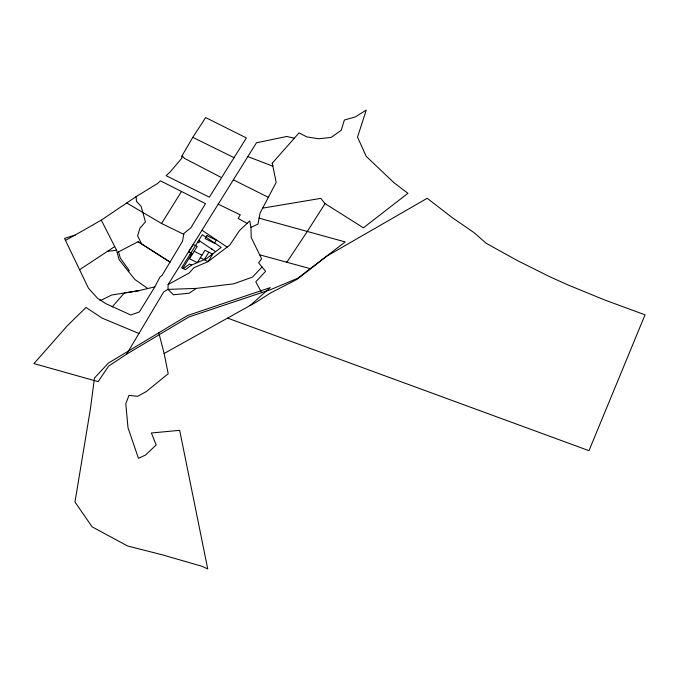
<?xml version="1.0" encoding="UTF-8"?>
<svg xmlns="http://www.w3.org/2000/svg" width="679" height="679" viewBox="0 0 679 679"><rect width="100%" height="100%" fill="white"/><g stroke="black" fill="none" stroke-linecap="round" stroke-linejoin="round"><path stroke-width="1.02" d="M294.346 138.21L286.793 136.479L256.458 142.777L168.129 284.552L167.993 289.381L173.476 294.779L189.212 293.209L196.282 288.397L233.652 283.822L252.52 277.083L262.052 267M183.754 234.289L182.473 241.359L162.094 275.36L160.015 276.964L154.846 286.861L139.416 311.873L130.835 315.022L105.848 303.666L97.751 298.471L88.474 288.236L64.53 238.405L75.14 235.061L101.315 220.123L136.055 196.664L157.545 183.5L160.456 180.826L205.508 203.666L190.748 228.008L183.924 233.372L183.754 234.289L161.543 223.501L126.786 202.987M192.794 137.336L181.531 156.705L182.244 157.706L170.09 171.999L166.083 175.674L209.37 197.182L246.392 137.93L205.652 117.586L192.794 137.336L234.017 157.647M138.932 333.482L101.969 318.061L86.021 307.451L67.467 325.597L33.95 363.596L98.107 381.623L108.657 366.074L126.6 354.192L163.792 291.741L167.993 289.381L196.282 288.397M161.543 223.501L181.497 191.495M182.804 268.375L191.359 254.676L190.188 254.099M199.838 241.087L198.811 242.743L197.64 242.157M204.218 259.675L208.877 252.215M211.322 248.794L212.289 249.439M262.671 208.122L320.827 198.37L325.046 203.598L307.273 231.497L286.852 262.247L286.351 262.119M112.23 306.866L124.299 293.005L138.771 290.688L154.846 286.861M261.653 292.641L255.779 281.777L265.642 271.303L258.614 262.875L261.602 258.767L251.213 237.506L250.975 227.355L257.935 224.104L260.074 213.053L276.183 182.405L272.245 163.181L299.049 132.897L306.916 136.946L318.74 138.754L331.063 137.455L341.189 130.326L344.397 120.005L355.312 116.941L366.27 110.057L357.519 137.107L366.21 156.348L393.905 182.651L407.943 193.311L363.418 227.821L325.046 203.598M128.458 271.456L129.299 270.598L120.353 258.164L118.502 251.884M250.084 305.542L270.276 287.607L187.582 315.506L108.377 363.095L94.466 378.033L90.4 408.97L74.979 501.993L92.115 526.845L127.635 545.992L162.094 554.768L202.002 566.303L207.723 568.943L179.672 430.35L151.383 432.981L156.178 444.949L145.518 455.066L138.457 458.3L128 427.685L125.785 403.742L128.968 395.39L137.608 396.315L146.257 391.588L168.214 373.722L164.123 353.504L158.75 332.583M259.089 218.146L345.212 241.928L297.691 278.28L270.7 289.61L188.847 316.983L126.6 354.192M183.322 268.638L189.594 264.046L191.631 265.065L206.297 258.767L221.201 247.394L202.291 234.705L181.632 267.798L185.367 269.648L191.631 265.065M79.579 269.724L114.726 246.562M164.123 353.504L256.679 301.866L270.497 293.005L297.326 279.179L326.743 256.187L427.184 198.293L452.435 217.781L473.908 232.532L486.113 243.243L517.432 260.592L549.43 276.574L567.933 284.917L604.777 300.033L645.05 314.827L588.982 450.678L227.567 318.103M65.473 240.366L75.14 235.061M168.129 284.552L189.246 272.975L193.812 267.747L208.097 261.61L229.842 245.026L239.619 230.436L249.736 220.896L250.975 227.355M117.204 252.563L138.092 241.699L169.962 262.026L138.092 241.699M138.771 290.688L111.772 295L101.612 299.965L99.694 300.084M107.477 251.34L116.576 250.22L119.088 259.641L134.79 279.434L147.462 288.269M259.667 254.812L310.048 268.612M247.869 156.577L272.865 166.202L272.245 163.181M218.239 204.184L240.29 214.844L238.1 218.392L247.105 223.383M194.16 251.315L201.935 255.177M192.564 253.878L188.677 251.943L193.337 244.482L197.216 246.418L189.5 258.775L197.275 262.646L204.99 250.279L212.756 254.141L208.097 261.61L200.33 257.74M233.389 179.833L268.341 197.334M221.388 177.542L184.535 158.385L182.133 155.669M202.019 230.249L227.126 247.097M198.76 240.358L215.599 251.671M101.315 220.123L116.576 250.22M141.699 244.007L137.608 235.885L139.984 228.068L145.45 221.914L141.113 206.374L136.53 201.476L136.055 196.664M207.002 235.638L205.143 238.618L214.462 243.26L216.329 240.273L207.002 235.638"/></g></svg>
